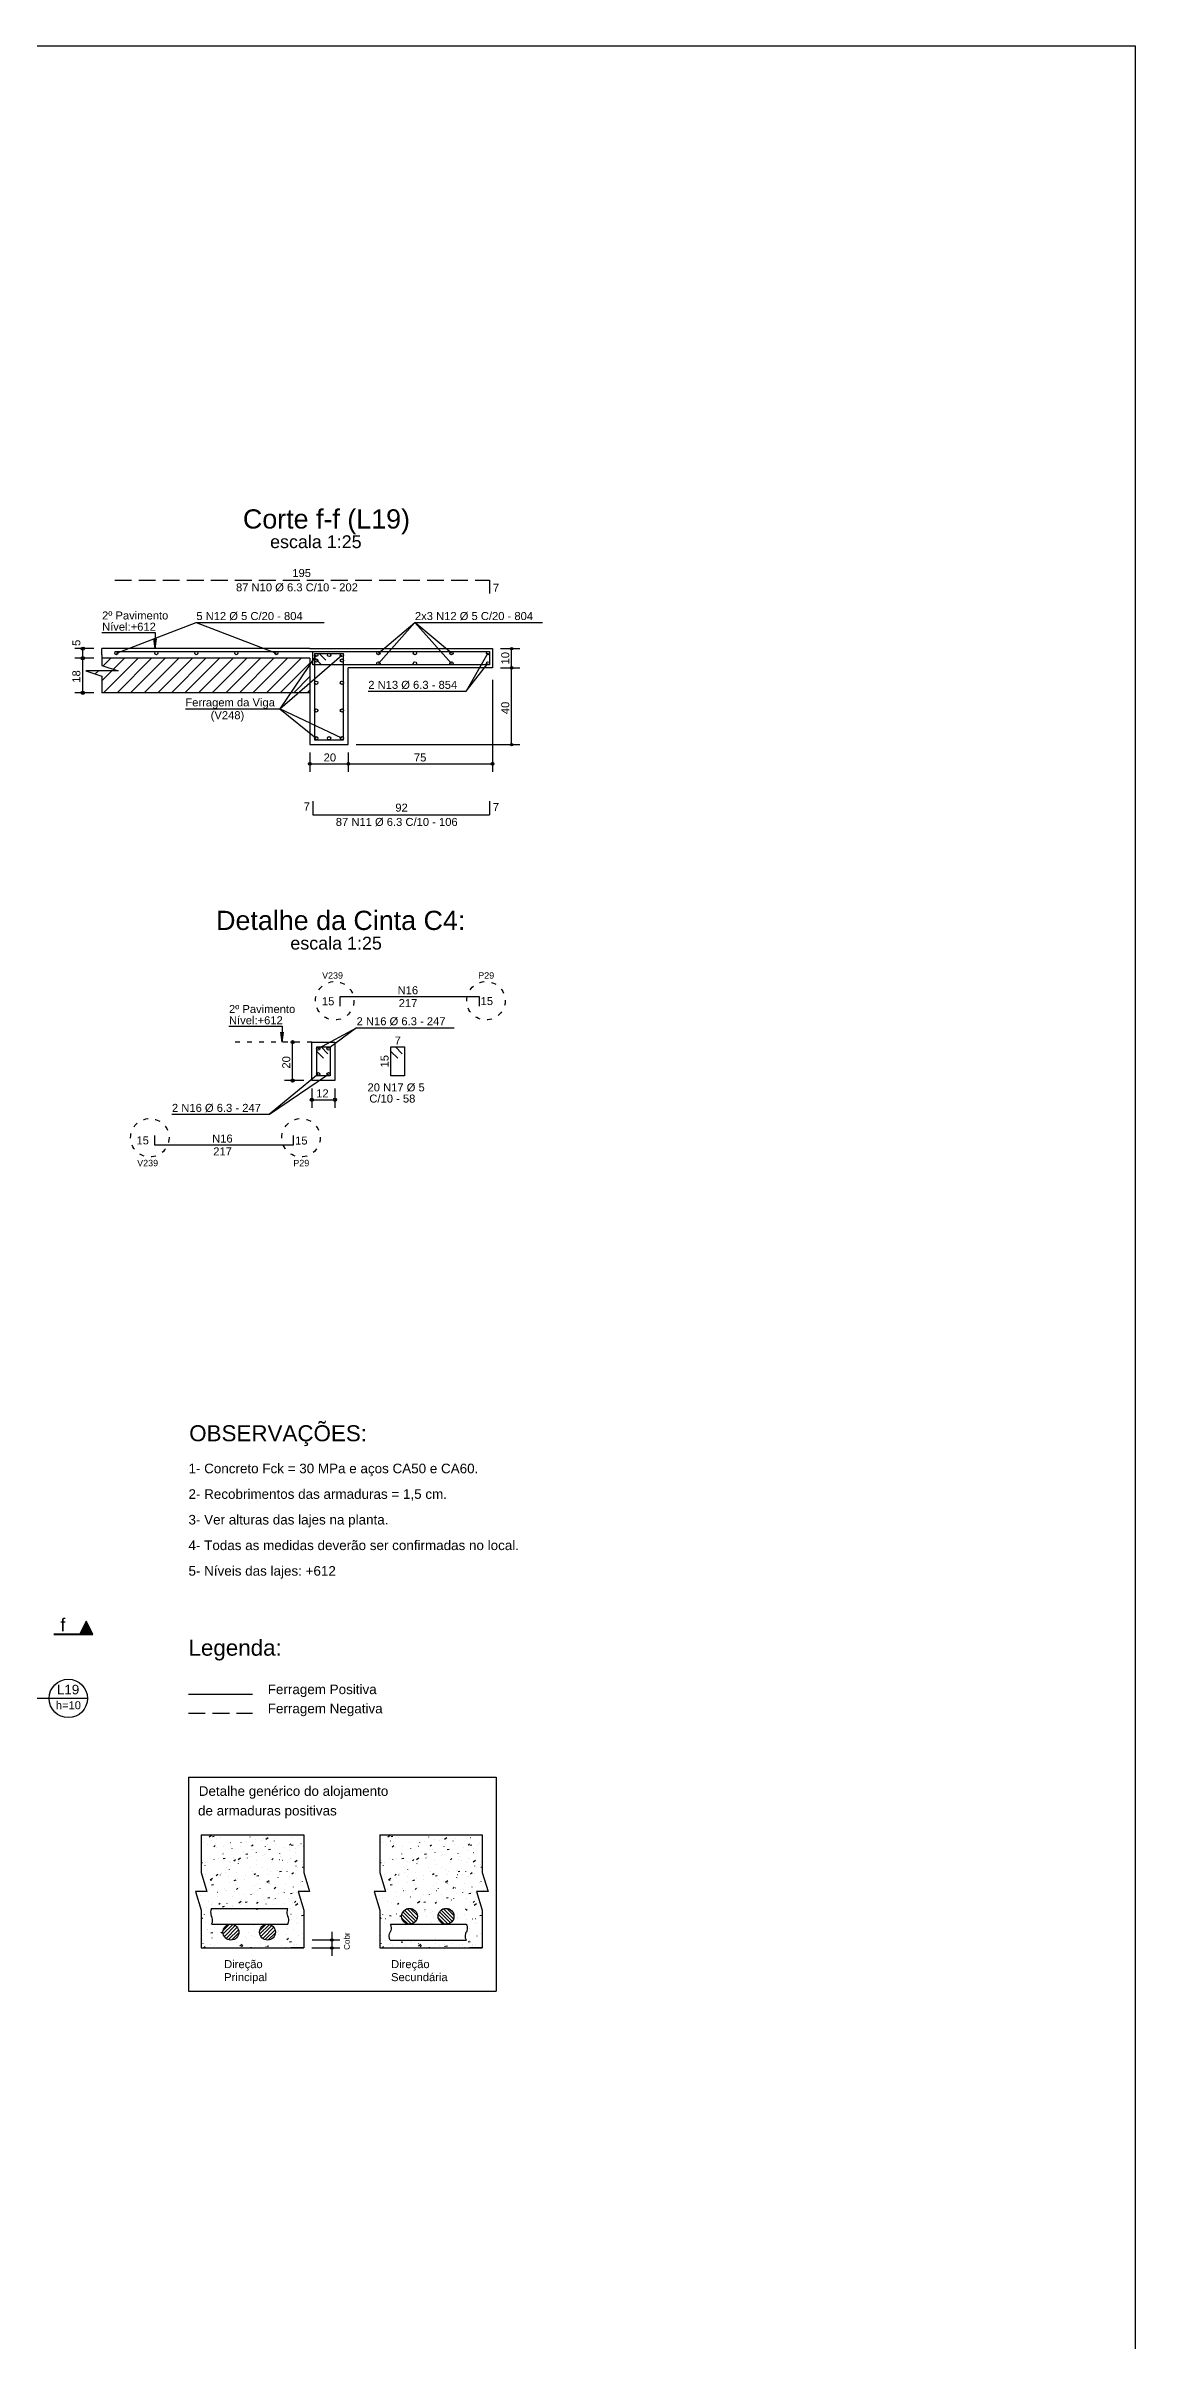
# Model space of a CAD drawing. Extents: x 544 to 914, y -40 to 56.
# Drawn here: x 891.58 to 914.25, y 8.26 to 56.04 of the extents above; entities that cross this region are included whole.
import ezdxf

# ---------------------------------------------------------------- set-up
doc = ezdxf.new("R2010")
doc.units = 0
doc.header["$LTSCALE"] = 0.5
doc.header["$MEASUREMENT"] = 0
doc.linetypes.add('ESTILO_TQS_0001', pattern=[1, 0.7, -0.3])
doc.linetypes.add('ESTILO_TQS_0002', pattern=[0.4, 0.1, -0.3])
doc.layers.get('0').update_dxf_attribs({"linetype": 'CONTINUOUS'})
for name, color, linetype in [('2', 1, 'CONTINUOUS'), ('3', 1, 'CONTINUOUS'), ('6', 6, 'CONTINUOUS')]:
    doc.layers.add(name, color=color, linetype=linetype)
doc.styles.add('TQS_ARIAL', font='arial.ttf')

msp = doc.modelspace()

# ---------------------------------------------------------------- linework, layer by layer
msp.add_lwpolyline([(783.812, 56.041), (914.246, 56.041), (914.246, -39.528), (783.812, -39.528)], close=True)
at = {"layer": '2', "linetype": 'Continuous'}
for p, q in [((893.043, 43.394), (894.707, 44.032)), ((894.707, 44.032), (897.365, 44.032)), ((894.707, 44.032), (896.371, 43.394)), ((898.497, 43.394), (899.257, 44.032)), ((899.257, 44.032), (898.497, 43.18)), ((899.257, 44.032), (901.915, 44.032)), ((900.017, 43.394), (899.257, 44.032)), ((899.257, 44.032), (900.017, 43.18)), ((892.577, 43.487), (892.177, 43.487)), ((892.343, 43.287), (892.343, 43.487)), ((897.07, 43.487), (892.743, 43.487)), ((892.743, 43.36), (892.743, 43.487)), ((897.07, 43.487), (897.87, 43.487)), ((897.87, 43.487), (900.87, 43.487)), ((900.87, 43.487), (900.87, 43.087)), ((901.037, 43.487), (901.437, 43.487)), ((901.27, 43.087), (901.27, 43.487)), ((892.577, 43.287), (892.177, 43.287)), ((892.343, 42.567), (892.343, 43.287)), ((892.604, 42.962), (892.668, 43.027)), ((897.07, 43.287), (892.743, 43.287)), ((892.743, 42.819), (892.951, 43.027)), ((892.77, 43.129), (892.928, 43.287)), ((892.774, 42.567), (893.494, 43.287)), ((892.983, 43.058), (893.211, 43.287)), ((893.057, 42.567), (893.777, 43.287)), ((893.34, 42.567), (894.06, 43.287)), ((893.623, 42.567), (894.343, 43.287)), ((893.905, 42.567), (894.625, 43.287)), ((894.188, 42.567), (894.908, 43.287)), ((894.471, 42.567), (895.191, 43.287)), ((894.754, 42.567), (895.474, 43.287)), ((895.037, 42.567), (895.757, 43.287)), ((895.32, 42.567), (896.04, 43.287)), ((895.603, 42.567), (896.323, 43.287)), ((895.885, 42.567), (896.605, 43.287)), ((896.168, 42.567), (896.888, 43.287)), ((897.203, 43.354), (896.443, 42.234)), ((896.443, 42.234), (897.737, 43.354)), ((896.451, 42.567), (897.07, 43.186)), ((897.07, 43.287), (897.07, 41.487)), ((900.87, 43.087), (897.87, 43.087)), ((897.87, 41.487), (897.87, 43.087)), ((900.777, 43.394), (900.322, 42.599)), ((900.322, 42.599), (900.777, 43.18)), ((901.037, 43.087), (901.437, 43.087)), ((901.27, 41.487), (901.27, 43.087)), ((892.577, 42.567), (892.177, 42.567)), ((892.743, 42.694), (892.743, 42.567)), ((897.07, 42.567), (892.743, 42.567)), ((896.734, 42.567), (897.07, 42.903)), ((897.017, 42.567), (897.07, 42.62)), ((898.286, 42.599), (900.322, 42.599)), ((900.87, 42.84), (900.87, 40.92)), ((894.479, 42.234), (896.443, 42.234)), ((896.443, 42.234), (897.203, 41.62)), ((897.737, 41.62), (896.443, 42.234)), ((897.07, 41.487), (897.87, 41.487)), ((897.07, 41.32), (897.07, 40.92)), ((897.87, 41.32), (897.87, 40.92)), ((898.037, 41.487), (901.437, 41.487)), ((897.07, 41.087), (897.87, 41.087)), ((897.87, 41.087), (900.87, 41.087)), ((897.245, 35.157), (898.043, 35.592)), ((898.043, 35.592), (897.459, 35.157)), ((898.043, 35.592), (900.076, 35.592)), ((896.712, 34.49), (896.712, 35.29)), ((897.245, 34.623), (896.233, 33.788)), ((896.233, 33.788), (897.459, 34.623)), ((896.945, 34.49), (896.545, 34.49)), ((897.112, 34.323), (897.112, 33.923)), ((897.112, 34.09), (897.592, 34.09)), ((897.592, 34.323), (897.592, 33.923)), ((894.2, 33.788), (896.233, 33.788)), ((891.642, 21.621), (890.183, 21.621)), ((894.544, 19.978), (900.947, 19.978)), ((894.544, 19.978), (894.544, 15.522)), ((900.947, 19.978), (900.947, 15.522)), ((894.81, 18.78), (896.943, 18.78)), ((894.81, 18.78), (894.81, 17.995)), ((894.81, 18.7), (894.81, 18.7)), ((894.975, 18.74), (895.023, 18.776)), ((895.028, 18.656), (895.029, 18.656)), ((895.042, 18.745), (895.081, 18.753)), ((895.134, 18.694), (895.134, 18.695)), ((895.204, 18.726), (895.205, 18.727)), ((895.536, 18.769), (895.536, 18.769)), ((895.742, 18.645), (895.742, 18.646)), ((895.83, 18.735), (895.83, 18.736)), ((895.844, 18.779), (895.845, 18.779)), ((895.947, 18.677), (895.948, 18.677)), ((896.061, 18.671), (896.062, 18.672)), ((896.11, 18.713), (896.11, 18.713)), ((896.156, 18.691), (896.204, 18.726)), ((896.337, 18.651), (896.337, 18.652)), ((896.382, 18.698), (896.382, 18.699)), ((896.525, 18.769), (896.525, 18.77)), ((896.701, 18.724), (896.701, 18.724)), ((896.943, 18.78), (896.943, 17.995)), ((898.526, 18.78), (900.659, 18.78)), ((898.526, 18.78), (898.526, 17.995)), ((898.526, 18.7), (898.526, 18.7)), ((898.691, 18.74), (898.74, 18.776)), ((898.744, 18.656), (898.745, 18.656)), ((898.759, 18.745), (898.798, 18.753)), ((898.85, 18.694), (898.851, 18.695)), ((898.921, 18.726), (898.921, 18.727)), ((899.252, 18.769), (899.253, 18.769)), ((899.458, 18.645), (899.459, 18.646)), ((899.546, 18.735), (899.546, 18.736)), ((899.561, 18.779), (899.561, 18.779)), ((899.663, 18.677), (899.664, 18.677)), ((899.778, 18.671), (899.778, 18.672)), ((899.826, 18.713), (899.827, 18.713)), ((899.872, 18.691), (899.921, 18.726)), ((900.053, 18.651), (900.053, 18.652)), ((900.098, 18.698), (900.098, 18.699)), ((900.241, 18.769), (900.241, 18.77)), ((900.417, 18.724), (900.418, 18.724)), ((900.659, 18.78), (900.659, 17.995)), ((894.81, 18.62), (894.81, 18.62)), ((894.81, 18.608), (894.81, 18.608)), ((894.81, 18.608), (894.81, 18.608)), ((894.81, 18.608), (894.81, 18.608)), ((894.81, 18.603), (894.81, 18.603)), ((894.81, 18.603), (894.81, 18.603)), ((894.81, 18.509), (894.81, 18.509)), ((894.81, 18.509), (894.81, 18.509)), ((894.81, 18.425), (894.81, 18.425)), ((894.81, 18.425), (894.81, 18.425)), ((894.81, 18.311), (894.81, 18.311)), ((894.81, 18.242), (894.81, 18.242)), ((894.81, 18.242), (894.81, 18.242)), ((894.81, 18.212), (894.81, 18.212)), ((894.81, 18.199), (894.837, 18.205)), ((894.81, 18.197), (894.81, 18.197)), ((894.81, 18.197), (894.81, 18.197)), ((894.843, 18.256), (894.844, 18.256)), ((894.865, 18.62), (894.866, 18.62)), ((894.901, 18.201), (894.901, 18.201)), ((894.946, 18.576), (894.946, 18.577)), ((895.011, 18.287), (895.012, 18.287)), ((895.07, 18.53), (895.101, 18.555)), ((895.077, 18.263), (895.077, 18.264)), ((895.102, 18.593), (895.102, 18.593)), ((895.128, 18.523), (895.129, 18.523)), ((895.164, 18.283), (895.164, 18.283)), ((895.266, 18.416), (895.267, 18.417)), ((895.266, 18.381), (895.266, 18.382)), ((895.269, 18.289), (895.309, 18.296)), ((895.273, 18.528), (895.274, 18.528)), ((895.39, 18.222), (895.391, 18.223)), ((895.421, 18.618), (895.422, 18.619)), ((895.423, 18.195), (895.423, 18.195)), ((895.454, 18.499), (895.454, 18.5)), ((895.483, 18.308), (895.484, 18.309)), ((895.49, 18.24), (895.521, 18.266)), ((895.575, 18.266), (895.623, 18.301)), ((895.584, 18.179), (895.584, 18.18)), ((895.585, 18.231), (895.586, 18.231)), ((895.607, 18.232), (895.607, 18.232)), ((895.618, 18.545), (895.619, 18.545)), ((895.642, 18.617), (895.642, 18.618)), ((895.685, 18.436), (895.685, 18.436)), ((895.74, 18.38), (895.78, 18.388)), ((895.772, 18.297), (895.772, 18.298)), ((895.804, 18.335), (895.804, 18.336)), ((895.834, 18.554), (895.835, 18.554)), ((895.848, 18.472), (895.848, 18.472)), ((895.858, 18.549), (895.888, 18.575)), ((895.906, 18.469), (895.907, 18.47)), ((895.952, 18.247), (895.952, 18.247)), ((895.96, 18.415), (895.961, 18.416)), ((895.968, 18.159), (895.969, 18.16)), ((896.093, 18.343), (896.094, 18.344)), ((896.123, 18.361), (896.124, 18.362)), ((896.149, 18.533), (896.149, 18.534)), ((896.179, 18.569), (896.18, 18.569)), ((896.212, 18.472), (896.251, 18.479)), ((896.278, 18.26), (896.308, 18.286)), ((896.278, 18.208), (896.279, 18.209)), ((896.355, 18.584), (896.356, 18.585)), ((896.441, 18.268), (896.442, 18.268)), ((896.444, 18.388), (896.444, 18.389)), ((896.467, 18.326), (896.467, 18.327)), ((896.504, 18.252), (896.505, 18.252)), ((896.546, 18.522), (896.546, 18.522)), ((896.608, 18.212), (896.608, 18.212)), ((896.645, 18.568), (896.676, 18.594)), ((896.655, 18.444), (896.655, 18.445)), ((896.658, 18.278), (896.658, 18.278)), ((896.667, 18.288), (896.668, 18.288)), ((896.669, 18.59), (896.67, 18.591)), ((896.683, 18.563), (896.722, 18.571)), ((896.755, 18.216), (896.804, 18.252)), ((896.763, 18.414), (896.763, 18.414)), ((896.767, 18.493), (896.767, 18.493)), ((896.843, 18.562), (896.843, 18.563)), ((896.885, 18.6), (896.886, 18.6)), ((896.912, 18.159), (896.913, 18.16)), ((896.923, 18.232), (896.924, 18.233)), ((896.929, 18.529), (896.93, 18.529)), ((898.526, 18.62), (898.526, 18.62)), ((898.526, 18.608), (898.526, 18.608)), ((898.526, 18.608), (898.526, 18.608)), ((898.526, 18.608), (898.526, 18.608)), ((898.526, 18.603), (898.526, 18.603)), ((898.526, 18.603), (898.526, 18.603)), ((898.526, 18.509), (898.526, 18.509)), ((898.526, 18.509), (898.526, 18.509)), ((898.526, 18.425), (898.526, 18.425)), ((898.526, 18.425), (898.526, 18.425)), ((898.526, 18.311), (898.526, 18.311)), ((898.526, 18.242), (898.526, 18.242)), ((898.526, 18.242), (898.526, 18.242)), ((898.526, 18.212), (898.526, 18.212)), ((898.526, 18.199), (898.554, 18.205)), ((898.526, 18.197), (898.526, 18.197)), ((898.526, 18.197), (898.526, 18.197)), ((898.56, 18.256), (898.56, 18.256)), ((898.582, 18.62), (898.582, 18.62)), ((898.617, 18.201), (898.618, 18.201)), ((898.662, 18.576), (898.662, 18.577)), ((898.728, 18.287), (898.728, 18.287)), ((898.786, 18.53), (898.817, 18.555)), ((898.794, 18.263), (898.794, 18.264)), ((898.818, 18.593), (898.819, 18.593)), ((898.845, 18.523), (898.845, 18.523)), ((898.88, 18.283), (898.881, 18.283)), ((898.982, 18.381), (898.982, 18.382)), ((898.983, 18.416), (898.983, 18.417)), ((898.986, 18.289), (899.025, 18.296)), ((898.99, 18.528), (898.99, 18.528)), ((899.106, 18.222), (899.107, 18.223)), ((899.138, 18.618), (899.138, 18.619)), ((899.139, 18.195), (899.14, 18.195)), ((899.17, 18.499), (899.17, 18.5)), ((899.2, 18.308), (899.2, 18.309)), ((899.206, 18.24), (899.237, 18.266)), ((899.291, 18.266), (899.339, 18.301)), ((899.3, 18.179), (899.301, 18.18)), ((899.302, 18.231), (899.302, 18.231)), ((899.323, 18.232), (899.324, 18.232)), ((899.334, 18.545), (899.335, 18.545)), ((899.358, 18.617), (899.358, 18.618)), ((899.401, 18.436), (899.402, 18.436)), ((899.457, 18.38), (899.496, 18.388)), ((899.489, 18.297), (899.489, 18.298)), ((899.52, 18.335), (899.52, 18.336)), ((899.551, 18.554), (899.551, 18.554)), ((899.564, 18.472), (899.565, 18.472)), ((899.574, 18.549), (899.605, 18.575)), ((899.623, 18.469), (899.623, 18.47)), ((899.668, 18.247), (899.669, 18.247)), ((899.677, 18.415), (899.677, 18.416)), ((899.684, 18.159), (899.685, 18.16)), ((899.809, 18.343), (899.81, 18.344)), ((899.839, 18.361), (899.84, 18.362)), ((899.865, 18.533), (899.865, 18.534)), ((899.896, 18.569), (899.896, 18.569)), ((899.928, 18.472), (899.967, 18.479)), ((899.994, 18.26), (900.025, 18.286)), ((899.995, 18.208), (899.995, 18.209)), ((900.072, 18.584), (900.072, 18.585)), ((900.157, 18.268), (900.158, 18.268)), ((900.16, 18.388), (900.16, 18.389)), ((900.183, 18.326), (900.183, 18.327)), ((900.221, 18.252), (900.221, 18.252)), ((900.262, 18.522), (900.263, 18.522)), ((900.324, 18.212), (900.325, 18.212)), ((900.362, 18.568), (900.392, 18.594)), ((900.371, 18.444), (900.371, 18.445)), ((900.374, 18.278), (900.375, 18.278)), ((900.383, 18.288), (900.384, 18.288)), ((900.385, 18.59), (900.386, 18.591)), ((900.399, 18.563), (900.438, 18.571)), ((900.472, 18.216), (900.52, 18.252)), ((900.479, 18.414), (900.48, 18.414)), ((900.483, 18.493), (900.484, 18.493)), ((900.559, 18.562), (900.559, 18.563)), ((900.602, 18.6), (900.602, 18.6)), ((900.629, 18.159), (900.629, 18.16)), ((900.64, 18.232), (900.64, 18.233)), ((900.646, 18.529), (900.646, 18.529)), ((894.81, 18.059), (894.81, 18.059)), ((894.81, 18.059), (894.81, 18.059)), ((894.81, 18.059), (894.81, 18.059)), ((894.81, 17.995), (894.929, 17.602)), ((894.843, 17.886), (894.843, 17.886)), ((894.843, 17.886), (894.843, 17.886)), ((894.843, 17.886), (894.843, 17.886)), ((894.844, 17.884), (894.844, 17.884)), ((894.844, 17.884), (894.844, 17.884)), ((894.844, 17.884), (894.844, 17.884)), ((894.847, 17.871), (894.847, 17.871)), ((894.851, 17.858), (894.851, 17.858)), ((894.851, 17.858), (894.851, 17.858)), ((894.851, 17.858), (894.851, 17.858)), ((894.881, 17.759), (894.881, 17.759)), ((894.888, 17.736), (894.888, 17.736)), ((894.889, 18.145), (894.889, 18.146)), ((894.895, 17.715), (894.895, 17.715)), ((894.896, 17.712), (894.896, 17.712)), ((894.896, 17.712), (894.896, 17.712)), ((894.896, 17.712), (894.896, 17.712)), ((894.898, 17.713), (894.899, 17.713)), ((894.905, 17.946), (894.906, 17.946)), ((894.993, 17.841), (895.042, 17.876)), ((895.02, 17.825), (895.02, 17.826)), ((895.025, 17.74), (895.065, 17.748)), ((895.061, 17.749), (895.061, 17.749)), ((895.122, 17.932), (895.153, 17.958)), ((895.16, 17.954), (895.161, 17.954)), ((895.162, 17.9), (895.163, 17.9)), ((895.208, 17.943), (895.208, 17.944)), ((895.226, 17.973), (895.226, 17.973)), ((895.323, 17.99), (895.324, 17.99)), ((895.328, 18.106), (895.329, 18.107)), ((895.379, 17.91), (895.38, 17.91)), ((895.39, 17.797), (895.391, 17.797)), ((895.396, 18.061), (895.396, 18.062)), ((895.496, 17.832), (895.536, 17.84)), ((895.526, 17.736), (895.526, 17.737)), ((895.545, 17.999), (895.546, 17.999)), ((895.568, 17.861), (895.569, 17.862)), ((895.607, 17.689), (895.608, 17.689)), ((895.714, 17.854), (895.714, 17.855)), ((895.724, 17.925), (895.725, 17.925)), ((895.831, 18.102), (895.831, 18.103)), ((895.866, 18.026), (895.866, 18.026)), ((895.902, 17.972), (895.902, 17.973)), ((895.91, 17.951), (895.941, 17.977)), ((895.928, 17.716), (895.928, 17.716)), ((895.968, 17.924), (896.007, 17.931)), ((895.98, 17.77), (895.98, 17.77)), ((896.03, 17.849), (896.03, 17.85)), ((896.09, 18.09), (896.09, 18.091)), ((896.142, 17.806), (896.143, 17.806)), ((896.174, 17.791), (896.223, 17.826)), ((896.185, 18.051), (896.185, 18.052)), ((896.213, 17.946), (896.214, 17.946)), ((896.222, 17.777), (896.222, 17.778)), ((896.242, 18.011), (896.243, 18.011)), ((896.247, 17.741), (896.247, 17.742)), ((896.33, 17.662), (896.361, 17.688)), ((896.405, 18.047), (896.405, 18.047)), ((896.41, 17.895), (896.41, 17.896)), ((896.43, 17.956), (896.431, 17.956)), ((896.439, 18.015), (896.478, 18.023)), ((896.505, 18.078), (896.506, 18.079)), ((896.562, 17.762), (896.563, 17.762)), ((896.598, 18.013), (896.598, 18.014)), ((896.65, 17.918), (896.651, 17.919)), ((896.698, 17.971), (896.728, 17.996)), ((896.728, 17.693), (896.729, 17.694)), ((896.775, 17.971), (896.776, 17.971)), ((896.786, 18.131), (896.786, 18.132)), ((896.821, 18.099), (896.821, 18.099)), ((896.878, 17.782), (896.878, 17.783)), ((896.91, 18.107), (896.943, 18.113)), ((896.917, 17.811), (896.917, 17.812)), ((896.943, 17.995), (897.062, 17.602)), ((898.526, 18.059), (898.526, 18.059)), ((898.526, 18.059), (898.526, 18.059)), ((898.526, 18.059), (898.526, 18.059)), ((898.526, 17.995), (898.645, 17.602)), ((898.559, 17.886), (898.559, 17.886)), ((898.559, 17.886), (898.559, 17.886)), ((898.559, 17.886), (898.559, 17.886)), ((898.56, 17.884), (898.56, 17.884)), ((898.56, 17.884), (898.56, 17.884)), ((898.56, 17.884), (898.56, 17.884)), ((898.564, 17.871), (898.564, 17.871)), ((898.568, 17.858), (898.568, 17.858)), ((898.568, 17.858), (898.568, 17.858)), ((898.568, 17.858), (898.568, 17.858)), ((898.598, 17.759), (898.598, 17.759)), ((898.605, 17.736), (898.605, 17.736)), ((898.606, 18.145), (898.606, 18.146)), ((898.611, 17.715), (898.611, 17.715)), ((898.612, 17.712), (898.612, 17.712)), ((898.612, 17.712), (898.612, 17.712)), ((898.612, 17.712), (898.612, 17.712)), ((898.614, 17.713), (898.615, 17.713)), ((898.622, 17.946), (898.622, 17.946)), ((898.71, 17.841), (898.758, 17.876)), ((898.736, 17.825), (898.736, 17.826)), ((898.742, 17.74), (898.781, 17.748)), ((898.777, 17.749), (898.778, 17.749)), ((898.839, 17.932), (898.869, 17.958)), ((898.877, 17.954), (898.877, 17.954)), ((898.879, 17.9), (898.879, 17.9)), ((898.924, 17.943), (898.924, 17.944)), ((898.942, 17.973), (898.943, 17.973)), ((899.039, 17.99), (899.04, 17.99)), ((899.045, 18.106), (899.045, 18.107)), ((899.095, 17.91), (899.096, 17.91)), ((899.106, 17.797), (899.107, 17.797)), ((899.112, 18.061), (899.112, 18.062)), ((899.213, 17.832), (899.252, 17.84)), ((899.242, 17.736), (899.242, 17.737)), ((899.262, 17.999), (899.262, 17.999)), ((899.285, 17.861), (899.285, 17.862)), ((899.323, 17.689), (899.324, 17.689)), ((899.43, 17.854), (899.43, 17.855)), ((899.44, 17.925), (899.441, 17.925)), ((899.547, 18.102), (899.548, 18.103)), ((899.582, 18.026), (899.582, 18.026)), ((899.618, 17.972), (899.619, 17.973)), ((899.626, 17.951), (899.657, 17.977)), ((899.644, 17.716), (899.644, 17.716)), ((899.684, 17.924), (899.723, 17.931)), ((899.696, 17.77), (899.697, 17.77)), ((899.746, 17.849), (899.747, 17.85)), ((899.807, 18.09), (899.807, 18.091)), ((899.859, 17.806), (899.859, 17.806)), ((899.891, 17.791), (899.939, 17.826)), ((899.901, 18.051), (899.902, 18.052)), ((899.93, 17.946), (899.93, 17.946)), ((899.938, 17.777), (899.938, 17.778)), ((899.958, 18.011), (899.959, 18.011)), ((899.963, 17.741), (899.964, 17.742)), ((900.046, 17.662), (900.077, 17.688)), ((900.121, 18.047), (900.122, 18.047)), ((900.126, 17.895), (900.126, 17.896)), ((900.146, 17.956), (900.147, 17.956)), ((900.155, 18.015), (900.194, 18.023)), ((900.222, 18.078), (900.222, 18.079)), ((900.279, 17.762), (900.279, 17.762)), ((900.314, 18.013), (900.314, 18.014)), ((900.366, 17.918), (900.367, 17.919)), ((900.414, 17.971), (900.445, 17.996)), ((900.445, 17.693), (900.445, 17.694)), ((900.491, 17.971), (900.492, 17.971)), ((900.502, 18.131), (900.503, 18.132)), ((900.537, 18.099), (900.538, 18.099)), ((900.594, 17.782), (900.595, 17.783)), ((900.626, 18.107), (900.659, 18.113)), ((900.633, 17.811), (900.633, 17.812)), ((900.659, 17.995), (900.779, 17.602)), ((894.929, 17.602), (894.691, 17.602)), ((894.691, 17.602), (894.81, 17.209)), ((894.698, 17.576), (894.698, 17.576)), ((894.701, 17.568), (894.701, 17.568)), ((894.701, 17.568), (894.701, 17.568)), ((894.701, 17.568), (894.701, 17.568)), ((894.724, 17.491), (894.724, 17.491)), ((894.762, 17.368), (894.762, 17.368)), ((894.762, 17.368), (894.762, 17.368)), ((894.762, 17.368), (894.762, 17.368)), ((894.776, 17.32), (894.776, 17.32)), ((894.776, 17.32), (894.776, 17.32)), ((894.779, 17.31), (894.779, 17.31)), ((894.779, 17.31), (894.779, 17.31)), ((894.794, 17.26), (894.794, 17.26)), ((894.798, 17.508), (894.799, 17.508)), ((894.81, 17.209), (894.81, 16.424)), ((894.812, 17.434), (894.813, 17.434)), ((894.923, 17.266), (894.924, 17.266)), ((894.935, 17.578), (894.935, 17.578)), ((894.961, 17.382), (894.962, 17.383)), ((894.967, 17.636), (894.968, 17.637)), ((895.025, 17.249), (896.461, 17.249)), ((895.029, 17.326), (895.03, 17.327)), ((895.044, 17.379), (895.044, 17.38)), ((895.15, 17.5), (895.15, 17.501)), ((895.151, 17.588), (895.152, 17.588)), ((895.175, 17.334), (895.205, 17.36)), ((895.252, 17.284), (895.292, 17.292)), ((895.268, 17.281), (895.269, 17.281)), ((895.288, 17.663), (895.288, 17.663)), ((895.306, 17.62), (895.307, 17.621)), ((895.338, 17.618), (895.338, 17.619)), ((895.35, 17.353), (895.35, 17.354)), ((895.452, 17.487), (895.452, 17.487)), ((895.455, 17.288), (895.456, 17.288)), ((895.469, 17.305), (895.469, 17.306)), ((895.496, 17.603), (895.497, 17.603)), ((895.542, 17.643), (895.573, 17.668)), ((895.593, 17.366), (895.642, 17.401)), ((895.618, 17.324), (895.619, 17.324)), ((895.657, 17.423), (895.657, 17.424)), ((895.669, 17.379), (895.669, 17.379)), ((895.717, 17.529), (895.718, 17.529)), ((895.724, 17.376), (895.763, 17.383)), ((895.758, 17.302), (895.759, 17.302)), ((895.845, 17.541), (895.845, 17.542)), ((895.88, 17.565), (895.881, 17.565)), ((895.962, 17.354), (895.993, 17.379)), ((895.974, 17.312), (895.975, 17.312)), ((895.976, 17.221), (895.976, 17.222)), ((895.986, 17.624), (895.986, 17.624)), ((895.989, 17.406), (895.99, 17.406)), ((896.034, 17.659), (896.034, 17.66)), ((896.092, 17.539), (896.092, 17.54)), ((896.126, 17.436), (896.126, 17.436)), ((896.164, 17.339), (896.164, 17.34)), ((896.195, 17.467), (896.234, 17.475)), ((896.202, 17.634), (896.203, 17.634)), ((896.305, 17.426), (896.305, 17.427)), ((896.319, 17.327), (896.32, 17.327)), ((896.352, 17.457), (896.352, 17.458)), ((896.388, 17.677), (896.389, 17.678)), ((896.407, 17.56), (896.408, 17.56)), ((896.461, 17.249), (896.611, 17.249)), ((896.537, 17.345), (896.538, 17.345)), ((896.54, 17.575), (896.54, 17.576)), ((896.547, 17.649), (896.548, 17.649)), ((896.62, 17.446), (896.621, 17.447)), ((896.666, 17.559), (896.705, 17.566)), ((896.67, 17.25), (896.67, 17.251)), ((896.7, 17.381), (896.7, 17.381)), ((896.723, 17.58), (896.723, 17.581)), ((896.75, 17.373), (896.781, 17.399)), ((896.774, 17.316), (896.823, 17.352)), ((896.799, 17.586), (896.8, 17.586)), ((896.809, 17.348), (896.81, 17.348)), ((897.062, 17.602), (896.824, 17.602)), ((896.824, 17.602), (896.943, 17.209)), ((896.858, 17.368), (896.858, 17.369)), ((896.873, 17.602), (896.873, 17.602)), ((896.889, 17.602), (896.889, 17.602)), ((896.889, 17.602), (896.889, 17.602)), ((896.889, 17.602), (896.889, 17.602)), ((896.943, 17.209), (896.943, 16.424)), ((896.962, 17.622), (896.963, 17.622)), ((897.023, 17.602), (897.023, 17.602)), ((897.037, 17.67), (897.037, 17.67)), ((897.039, 17.602), (897.039, 17.602)), ((898.645, 17.602), (898.407, 17.602)), ((898.407, 17.602), (898.526, 17.209)), ((898.415, 17.576), (898.415, 17.576)), ((898.417, 17.568), (898.417, 17.568)), ((898.417, 17.568), (898.417, 17.568)), ((898.417, 17.568), (898.417, 17.568)), ((898.441, 17.491), (898.441, 17.491)), ((898.478, 17.368), (898.478, 17.368)), ((898.478, 17.368), (898.478, 17.368)), ((898.478, 17.368), (898.478, 17.368)), ((898.493, 17.32), (898.493, 17.32)), ((898.493, 17.32), (898.493, 17.32)), ((898.496, 17.31), (898.496, 17.31)), ((898.496, 17.31), (898.496, 17.31)), ((898.511, 17.26), (898.511, 17.26)), ((898.515, 17.508), (898.515, 17.508)), ((898.526, 17.209), (898.526, 16.424)), ((898.529, 17.434), (898.529, 17.434)), ((898.651, 17.578), (898.652, 17.578)), ((898.678, 17.382), (898.678, 17.383)), ((898.684, 17.636), (898.684, 17.637)), ((898.752, 17.205), (898.752, 17.206)), ((898.76, 17.379), (898.761, 17.38)), ((898.866, 17.5), (898.866, 17.501)), ((898.867, 17.588), (898.868, 17.588)), ((898.891, 17.334), (898.922, 17.36)), ((899.004, 17.663), (899.004, 17.663)), ((899.022, 17.62), (899.023, 17.621)), ((899.043, 17.214), (899.273, 16.984)), ((899.054, 17.618), (899.054, 17.619)), ((899.092, 17.24), (899.299, 17.032)), ((899.16, 17.247), (899.307, 17.101)), ((899.168, 17.487), (899.169, 17.487)), ((899.212, 17.603), (899.213, 17.603)), ((899.259, 17.643), (899.289, 17.668)), ((899.31, 17.366), (899.358, 17.401)), ((899.374, 17.423), (899.374, 17.424)), ((899.385, 17.379), (899.386, 17.379)), ((899.434, 17.529), (899.434, 17.529)), ((899.44, 17.376), (899.479, 17.383)), ((899.467, 17.216), (899.466, 17.216)), ((899.562, 17.541), (899.562, 17.542)), ((899.597, 17.565), (899.597, 17.565)), ((899.679, 17.354), (899.709, 17.379)), ((899.702, 17.624), (899.703, 17.624)), ((899.706, 17.406), (899.706, 17.406)), ((899.75, 17.659), (899.75, 17.66)), ((899.805, 17.214), (900.035, 16.984)), ((899.808, 17.539), (899.809, 17.54)), ((899.842, 17.436), (899.843, 17.436)), ((899.853, 17.24), (900.061, 17.032)), ((899.911, 17.467), (899.95, 17.475)), ((899.918, 17.634), (899.919, 17.634)), ((899.922, 17.247), (900.068, 17.101)), ((899.954, 17.253), (899.953, 17.254)), ((900.021, 17.426), (900.022, 17.427)), ((900.069, 17.457), (900.069, 17.458)), ((900.104, 17.677), (900.105, 17.678)), ((900.124, 17.56), (900.124, 17.56)), ((900.257, 17.575), (900.257, 17.576)), ((900.263, 17.649), (900.264, 17.649)), ((900.311, 17.237), (900.341, 17.211)), ((900.337, 17.446), (900.337, 17.447)), ((900.382, 17.559), (900.422, 17.566)), ((900.416, 17.381), (900.417, 17.381)), ((900.439, 17.58), (900.439, 17.581)), ((900.466, 17.373), (900.497, 17.399)), ((900.49, 17.316), (900.539, 17.352)), ((900.516, 17.586), (900.516, 17.586)), ((900.525, 17.348), (900.526, 17.348)), ((900.779, 17.602), (900.54, 17.602)), ((900.54, 17.602), (900.659, 17.209)), ((900.575, 17.368), (900.575, 17.369)), ((900.59, 17.602), (900.59, 17.602)), ((900.605, 17.602), (900.605, 17.602)), ((900.605, 17.602), (900.605, 17.602)), ((900.606, 17.602), (900.606, 17.602)), ((900.659, 17.209), (900.659, 16.424)), ((900.678, 17.622), (900.679, 17.622)), ((900.74, 17.602), (900.74, 17.602)), ((900.753, 17.67), (900.754, 17.67)), ((900.756, 17.602), (900.756, 17.602)), ((894.81, 17.198), (894.82, 17.2)), ((894.81, 17.145), (894.81, 17.145)), ((894.81, 17.145), (894.81, 17.145)), ((894.81, 17.145), (894.81, 17.145)), ((894.81, 17.028), (894.838, 17.051)), ((894.81, 17.04), (894.81, 17.04)), ((894.81, 17.04), (894.81, 17.04)), ((894.81, 17.04), (894.81, 17.04)), ((894.81, 16.962), (894.81, 16.962)), ((894.81, 16.962), (894.81, 16.962)), ((894.81, 16.962), (894.81, 16.962)), ((894.81, 16.949), (894.81, 16.949)), ((894.81, 16.949), (894.81, 16.949)), ((894.81, 16.793), (894.81, 16.793)), ((894.81, 16.779), (894.81, 16.779)), ((894.81, 16.779), (894.81, 16.779)), ((894.81, 16.779), (894.81, 16.779)), ((894.874, 17.124), (894.875, 17.125)), ((894.905, 16.951), (894.905, 16.952)), ((894.931, 16.806), (894.931, 16.806)), ((894.936, 16.814), (894.936, 16.815)), ((895.008, 16.736), (895.048, 16.743)), ((895.031, 16.919), (896.461, 16.919)), ((895.041, 16.959), (895.041, 16.959)), ((895.093, 16.842), (895.094, 16.842)), ((895.223, 16.749), (895.223, 16.75)), ((895.227, 16.736), (895.258, 16.762)), ((895.267, 16.715), (895.465, 16.914)), ((895.267, 16.79), (895.39, 16.914)), ((895.29, 16.663), (895.518, 16.89)), ((895.327, 16.624), (895.557, 16.854)), ((895.375, 16.597), (895.583, 16.805)), ((895.444, 16.59), (895.59, 16.737)), ((895.576, 16.867), (895.576, 16.867)), ((895.789, 16.754), (895.789, 16.754)), ((895.891, 16.887), (895.892, 16.888)), ((895.918, 16.779), (895.918, 16.779)), ((896.012, 16.863), (896.013, 16.863)), ((896.028, 16.715), (896.227, 16.914)), ((896.028, 16.79), (896.152, 16.914)), ((896.052, 16.663), (896.279, 16.89)), ((896.088, 16.624), (896.318, 16.854)), ((896.104, 16.774), (896.105, 16.774)), ((896.106, 16.897), (896.106, 16.897)), ((896.137, 16.597), (896.345, 16.805)), ((896.205, 16.59), (896.352, 16.737)), ((896.42, 16.794), (896.42, 16.795)), ((896.421, 16.77), (896.421, 16.77)), ((896.461, 16.919), (896.611, 16.919)), ((896.613, 16.82), (896.614, 16.82)), ((896.677, 17.13), (896.678, 17.13)), ((896.683, 17.011), (896.683, 17.011)), ((896.735, 16.815), (896.735, 16.815)), ((896.798, 17.035), (896.798, 17.035)), ((896.802, 16.938), (896.802, 16.938)), ((896.838, 16.948), (896.838, 16.949)), ((896.893, 17.102), (896.932, 17.11)), ((896.915, 16.728), (896.916, 16.728)), ((897.528, 16.757), (897.528, 16.258)), ((898.526, 17.198), (898.537, 17.2)), ((898.526, 17.145), (898.526, 17.145)), ((898.526, 17.145), (898.526, 17.145)), ((898.526, 17.145), (898.526, 17.145)), ((898.526, 17.028), (898.554, 17.051)), ((898.526, 17.04), (898.526, 17.04)), ((898.526, 17.04), (898.526, 17.04)), ((898.526, 17.04), (898.526, 17.04)), ((898.526, 16.962), (898.526, 16.962)), ((898.526, 16.962), (898.526, 16.962)), ((898.526, 16.962), (898.526, 16.962)), ((898.526, 16.949), (898.526, 16.949)), ((898.526, 16.949), (898.526, 16.949)), ((898.526, 16.793), (898.526, 16.793)), ((898.526, 16.779), (898.526, 16.779)), ((898.526, 16.779), (898.526, 16.779)), ((898.526, 16.779), (898.526, 16.779)), ((898.59, 17.124), (898.591, 17.125)), ((898.621, 16.951), (898.621, 16.952)), ((898.648, 17.032), (898.647, 17.032)), ((898.653, 17.023), (898.652, 17.023)), ((898.725, 17.102), (898.764, 17.094)), ((898.748, 16.919), (900.177, 16.919)), ((898.758, 16.879), (898.757, 16.879)), ((898.81, 16.995), (898.81, 16.996)), ((898.87, 17.131), (898.869, 17.131)), ((898.94, 17.087), (898.94, 17.088)), ((898.943, 17.101), (898.974, 17.075)), ((898.983, 17.122), (899.182, 16.924)), ((898.983, 17.047), (899.107, 16.924)), ((899.006, 17.175), (899.234, 16.947)), ((899.056, 17.124), (899.055, 17.124)), ((899.236, 17.17), (899.235, 17.17)), ((899.293, 16.97), (899.292, 16.971)), ((899.446, 17.176), (899.446, 17.177)), ((899.506, 17.083), (899.505, 17.084)), ((899.581, 17.155), (899.58, 17.155)), ((899.608, 16.95), (899.608, 16.95)), ((899.63, 17.18), (899.629, 17.18)), ((899.634, 17.058), (899.634, 17.059)), ((899.729, 16.975), (899.729, 16.975)), ((899.745, 17.122), (899.943, 16.924)), ((899.745, 17.047), (899.868, 16.924)), ((899.768, 17.175), (899.996, 16.947)), ((899.821, 17.063), (899.821, 17.063)), ((899.822, 16.94), (899.822, 16.941)), ((900.07, 17.134), (900.07, 17.134)), ((900.136, 17.042), (900.136, 17.043)), ((900.137, 17.067), (900.137, 17.067)), ((900.142, 17.135), (900.142, 17.136)), ((900.177, 16.919), (900.327, 16.919)), ((900.287, 17.124), (900.286, 17.124)), ((900.33, 17.017), (900.33, 17.018)), ((900.4, 16.826), (900.399, 16.826)), ((900.452, 17.022), (900.451, 17.023)), ((900.514, 17.035), (900.515, 17.035)), ((900.518, 16.938), (900.518, 16.938)), ((900.554, 16.948), (900.554, 16.949)), ((900.609, 17.102), (900.649, 17.11)), ((900.631, 16.728), (900.632, 16.728)), ((894.81, 16.697), (894.81, 16.697)), ((894.81, 16.65), (894.81, 16.65)), ((894.81, 16.65), (894.81, 16.65)), ((894.81, 16.636), (894.81, 16.636)), ((894.81, 16.636), (894.81, 16.636)), ((894.81, 16.596), (894.81, 16.596)), ((894.81, 16.424), (896.943, 16.424)), ((894.813, 16.636), (894.814, 16.637)), ((894.831, 16.601), (894.832, 16.601)), ((894.834, 16.681), (894.834, 16.681)), ((894.835, 16.424), (894.835, 16.424)), ((894.835, 16.424), (894.835, 16.424)), ((894.847, 16.513), (894.847, 16.514)), ((894.855, 16.424), (894.855, 16.424)), ((894.859, 16.428), (894.89, 16.454)), ((894.86, 16.424), (894.86, 16.424)), ((894.86, 16.424), (894.86, 16.424)), ((894.937, 16.424), (894.937, 16.424)), ((894.937, 16.424), (894.937, 16.424)), ((894.937, 16.424), (894.937, 16.424)), ((894.998, 16.504), (894.998, 16.505)), ((895.008, 16.424), (895.008, 16.424)), ((895.008, 16.424), (895.008, 16.424)), ((895.035, 16.631), (895.035, 16.632)), ((895.076, 16.472), (895.077, 16.472)), ((895.153, 16.706), (895.153, 16.707)), ((895.18, 16.424), (895.18, 16.424)), ((895.18, 16.424), (895.18, 16.424)), ((895.236, 16.424), (895.236, 16.424)), ((895.236, 16.424), (895.236, 16.424)), ((895.339, 16.713), (895.339, 16.713)), ((895.353, 16.425), (895.353, 16.425)), ((895.353, 16.424), (895.353, 16.424)), ((895.519, 16.667), (895.52, 16.667)), ((895.526, 16.424), (895.526, 16.424)), ((895.536, 16.424), (895.536, 16.424)), ((895.536, 16.424), (895.536, 16.424)), ((895.541, 16.543), (895.541, 16.543)), ((895.555, 16.424), (895.555, 16.424)), ((895.612, 16.466), (895.66, 16.502)), ((895.619, 16.424), (895.619, 16.424)), ((895.647, 16.447), (895.678, 16.473)), ((895.684, 16.424), (895.684, 16.424)), ((895.684, 16.424), (895.684, 16.424)), ((895.698, 16.424), (895.698, 16.424)), ((895.729, 16.661), (895.73, 16.661)), ((895.75, 16.622), (895.751, 16.622)), ((895.836, 16.424), (895.836, 16.424)), ((895.846, 16.437), (895.846, 16.438)), ((895.864, 16.682), (895.865, 16.682)), ((895.871, 16.424), (895.871, 16.424)), ((895.913, 16.658), (895.913, 16.658)), ((895.981, 16.424), (895.981, 16.424)), ((896.044, 16.424), (896.044, 16.424)), ((896.044, 16.424), (896.044, 16.424)), ((896.044, 16.424), (896.044, 16.424)), ((896.049, 16.466), (896.049, 16.466)), ((896.136, 16.424), (896.136, 16.424)), ((896.158, 16.529), (896.159, 16.529)), ((896.161, 16.457), (896.162, 16.458)), ((896.178, 16.462), (896.217, 16.47)), ((896.216, 16.424), (896.216, 16.424)), ((896.216, 16.424), (896.216, 16.424)), ((896.216, 16.424), (896.216, 16.424)), ((896.237, 16.584), (896.237, 16.584)), ((896.353, 16.704), (896.354, 16.704)), ((896.384, 16.424), (896.384, 16.424)), ((896.389, 16.424), (896.389, 16.424)), ((896.389, 16.424), (896.389, 16.424)), ((896.389, 16.424), (896.389, 16.424)), ((896.425, 16.702), (896.425, 16.702)), ((896.435, 16.424), (896.435, 16.424)), ((896.477, 16.478), (896.477, 16.478)), ((896.509, 16.424), (896.509, 16.424)), ((896.509, 16.424), (896.509, 16.424)), ((896.509, 16.424), (896.509, 16.424)), ((896.561, 16.424), (896.561, 16.424)), ((896.561, 16.424), (896.561, 16.424)), ((896.561, 16.424), (896.561, 16.424)), ((896.57, 16.713), (896.571, 16.713)), ((896.57, 16.438), (896.57, 16.438)), ((896.594, 16.601), (896.625, 16.626)), ((896.649, 16.554), (896.688, 16.562)), ((896.943, 16.424), (896.676, 16.424)), ((896.732, 16.474), (896.733, 16.474)), ((896.734, 16.424), (896.734, 16.424)), ((896.734, 16.424), (896.734, 16.424)), ((896.735, 16.424), (896.735, 16.424)), ((896.744, 16.5), (896.744, 16.5)), ((896.792, 16.498), (896.792, 16.499)), ((896.803, 16.424), (896.803, 16.424)), ((896.832, 16.679), (896.833, 16.679)), ((896.907, 16.424), (896.907, 16.424)), ((896.907, 16.424), (896.907, 16.424)), ((896.932, 16.618), (896.932, 16.618)), ((897.11, 16.424), (897.694, 16.424)), ((897.119, 16.59), (897.694, 16.59)), ((898.526, 16.697), (898.526, 16.697)), ((898.526, 16.65), (898.526, 16.65)), ((898.526, 16.65), (898.526, 16.65)), ((898.526, 16.636), (898.526, 16.636)), ((898.526, 16.636), (898.526, 16.636)), ((898.526, 16.596), (898.526, 16.596)), ((898.526, 16.424), (900.659, 16.424)), ((898.529, 16.636), (898.53, 16.637)), ((898.547, 16.601), (898.548, 16.601)), ((898.55, 16.681), (898.55, 16.681)), ((898.552, 16.424), (898.552, 16.424)), ((898.552, 16.424), (898.552, 16.424)), ((898.563, 16.513), (898.563, 16.514)), ((898.571, 16.424), (898.571, 16.424)), ((898.576, 16.428), (898.606, 16.454)), ((898.576, 16.424), (898.576, 16.424)), ((898.576, 16.424), (898.576, 16.424)), ((898.64, 16.572), (898.64, 16.572)), ((898.653, 16.424), (898.653, 16.424)), ((898.653, 16.424), (898.653, 16.424)), ((898.653, 16.424), (898.653, 16.424)), ((898.714, 16.504), (898.715, 16.505)), ((898.724, 16.424), (898.724, 16.424)), ((898.724, 16.424), (898.724, 16.424)), ((898.741, 16.588), (900.177, 16.588)), ((898.746, 16.511), (898.745, 16.511)), ((898.793, 16.472), (898.793, 16.472)), ((898.897, 16.424), (898.897, 16.424)), ((898.897, 16.424), (898.897, 16.424)), ((898.953, 16.424), (898.953, 16.424)), ((898.953, 16.424), (898.953, 16.424)), ((898.969, 16.553), (899.008, 16.546)), ((898.985, 16.557), (898.985, 16.557)), ((899.066, 16.484), (899.066, 16.484)), ((899.069, 16.425), (899.07, 16.425)), ((899.069, 16.424), (899.069, 16.424)), ((899.172, 16.55), (899.172, 16.55)), ((899.186, 16.531), (899.185, 16.532)), ((899.242, 16.424), (899.242, 16.424)), ((899.252, 16.424), (899.252, 16.424)), ((899.252, 16.424), (899.252, 16.424)), ((899.258, 16.543), (899.258, 16.543)), ((899.271, 16.424), (899.271, 16.424)), ((899.328, 16.466), (899.377, 16.502)), ((899.335, 16.513), (899.334, 16.514)), ((899.336, 16.424), (899.336, 16.424)), ((899.363, 16.447), (899.394, 16.473)), ((899.401, 16.424), (899.401, 16.424)), ((899.401, 16.424), (899.401, 16.424)), ((899.415, 16.424), (899.415, 16.424)), ((899.475, 16.535), (899.474, 16.535)), ((899.552, 16.424), (899.552, 16.424)), ((899.562, 16.437), (899.562, 16.438)), ((899.587, 16.424), (899.587, 16.424)), ((899.691, 16.526), (899.691, 16.526)), ((899.692, 16.615), (899.692, 16.616)), ((899.698, 16.424), (899.698, 16.424)), ((899.76, 16.424), (899.76, 16.424)), ((899.76, 16.424), (899.76, 16.424)), ((899.76, 16.424), (899.76, 16.424)), ((899.765, 16.466), (899.765, 16.466)), ((899.852, 16.424), (899.852, 16.424)), ((899.875, 16.529), (899.875, 16.529)), ((899.877, 16.457), (899.878, 16.458)), ((899.88, 16.497), (899.88, 16.498)), ((899.894, 16.462), (899.933, 16.47)), ((899.932, 16.424), (899.932, 16.424)), ((899.932, 16.424), (899.932, 16.424)), ((899.932, 16.424), (899.932, 16.424)), ((900.036, 16.511), (900.036, 16.511)), ((900.1, 16.424), (900.1, 16.424)), ((900.105, 16.424), (900.105, 16.424)), ((900.105, 16.424), (900.105, 16.424)), ((900.105, 16.424), (900.105, 16.424)), ((900.152, 16.424), (900.152, 16.424)), ((900.177, 16.588), (900.327, 16.588)), ((900.193, 16.478), (900.193, 16.478)), ((900.226, 16.424), (900.226, 16.424)), ((900.226, 16.424), (900.226, 16.424)), ((900.226, 16.424), (900.226, 16.424)), ((900.254, 16.493), (900.253, 16.493)), ((900.278, 16.424), (900.278, 16.424)), ((900.278, 16.424), (900.278, 16.424)), ((900.278, 16.424), (900.278, 16.424)), ((900.286, 16.438), (900.287, 16.438)), ((900.365, 16.554), (900.405, 16.562)), ((900.387, 16.586), (900.386, 16.587)), ((900.394, 16.707), (900.393, 16.707)), ((900.659, 16.424), (900.393, 16.424)), ((900.449, 16.474), (900.449, 16.474)), ((900.45, 16.424), (900.45, 16.424)), ((900.45, 16.424), (900.45, 16.424)), ((900.451, 16.424), (900.451, 16.424)), ((900.46, 16.5), (900.46, 16.5)), ((900.508, 16.498), (900.509, 16.499)), ((900.52, 16.424), (900.52, 16.424)), ((900.548, 16.679), (900.549, 16.679)), ((900.623, 16.424), (900.623, 16.424)), ((900.623, 16.424), (900.623, 16.424)), ((900.648, 16.618), (900.648, 16.618)), ((894.544, 15.522), (900.947, 15.522))]:
    msp.add_line(p, q, dxfattribs=at)
at = {"layer": '2', "linetype": 'ESTILO_TQS_0002'}
msp.add_line((897.112, 35.29), (895.385, 35.29), dxfattribs=at)
at = {"layer": '2', "linetype": 'Continuous'}
for points in [[(892.743, 43.82), (893.853, 43.82), (893.853, 43.487), (893.826, 43.692), (893.853, 43.487), (893.88, 43.692)], [(892.743, 43.36), (892.743, 43.138), (893.077, 43.027), (892.41, 43.027), (892.743, 42.916), (892.743, 42.694)], [(895.385, 35.623), (896.495, 35.623), (896.495, 35.29), (896.468, 35.495), (896.495, 35.29), (896.522, 35.495)], [(897.112, 35.29), (897.592, 35.29), (897.592, 34.49), (897.112, 34.49), (897.112, 35.29)], [(895.025, 17.249), (895.019, 17.236), (895.014, 17.224), (895.009, 17.206), (895.005, 17.177), (895.006, 17.144), (895.012, 17.116), (895.017, 17.102), (895.025, 17.084)], [(896.611, 17.249), (896.605, 17.236), (896.6, 17.224), (896.595, 17.206), (896.591, 17.177), (896.592, 17.144), (896.598, 17.116), (896.603, 17.102), (896.611, 17.084)], [(895.025, 16.919), (895.031, 16.932), (895.036, 16.944), (895.041, 16.962), (895.045, 16.991), (895.044, 17.024), (895.038, 17.052), (895.033, 17.066), (895.025, 17.084)], [(896.611, 16.919), (896.617, 16.932), (896.622, 16.944), (896.627, 16.962), (896.631, 16.991), (896.63, 17.024), (896.624, 17.052), (896.619, 17.066), (896.611, 17.084)], [(898.741, 16.588), (898.735, 16.601), (898.731, 16.614), (898.726, 16.631), (898.722, 16.661), (898.723, 16.693), (898.729, 16.721), (898.733, 16.735), (898.741, 16.753)], [(898.741, 16.919), (898.748, 16.906), (898.752, 16.893), (898.757, 16.875), (898.761, 16.846), (898.76, 16.814), (898.754, 16.785), (898.75, 16.772), (898.741, 16.753)], [(900.327, 16.588), (900.321, 16.601), (900.316, 16.614), (900.311, 16.631), (900.307, 16.661), (900.308, 16.693), (900.314, 16.721), (900.319, 16.735), (900.327, 16.753)], [(900.327, 16.919), (900.333, 16.906), (900.338, 16.893), (900.343, 16.875), (900.347, 16.846), (900.346, 16.814), (900.34, 16.785), (900.335, 16.772), (900.327, 16.753)]]:
    msp.add_lwpolyline(points, dxfattribs=at)
for centre, radius in [((892.343, 43.487), 0.0331), ((892.343, 43.487), 0.0165), ((901.27, 43.487), 0.0267), ((901.27, 43.487), 0.0133), ((892.343, 43.287), 0.0331), ((892.343, 43.287), 0.0331), ((892.343, 43.287), 0.0165), ((892.343, 43.287), 0.0165), ((893.043, 43.394), 0.0333), ((893.875, 43.394), 0.0333), ((894.707, 43.394), 0.0333), ((895.539, 43.394), 0.0333), ((896.371, 43.394), 0.0333), ((897.203, 43.354), 0.0333), ((897.203, 43.24), 0.0333), ((897.47, 43.354), 0.0333), ((897.737, 43.354), 0.0333), ((897.737, 43.24), 0.0333), ((898.497, 43.394), 0.0333), ((898.497, 43.18), 0.0333), ((899.257, 43.394), 0.0333), ((899.257, 43.18), 0.0333), ((900.017, 43.394), 0.0333), ((900.017, 43.18), 0.0333), ((900.777, 43.394), 0.0333), ((900.777, 43.18), 0.0333), ((901.27, 43.087), 0.0267), ((901.27, 43.087), 0.0267), ((901.27, 43.087), 0.0133), ((901.27, 43.087), 0.0133), ((892.343, 42.567), 0.0331), ((892.343, 42.567), 0.0165), ((897.203, 42.776), 0.0333), ((897.737, 42.776), 0.0333), ((897.203, 42.198), 0.0333), ((897.737, 42.198), 0.0333), ((897.203, 41.62), 0.0333), ((897.47, 41.62), 0.0333), ((897.737, 41.62), 0.0333), ((897.07, 41.087), 0.0267), ((897.07, 41.087), 0.0133), ((897.87, 41.087), 0.0267), ((897.87, 41.087), 0.0267), ((897.87, 41.087), 0.0133), ((897.87, 41.087), 0.0133), ((900.87, 41.087), 0.0267), ((900.87, 41.087), 0.0133), ((901.27, 41.487), 0.0267), ((901.27, 41.487), 0.0133), ((896.712, 35.29), 0.0331), ((896.712, 35.29), 0.0165), ((897.245, 35.157), 0.0333), ((897.459, 35.157), 0.0333), ((896.712, 34.49), 0.0331), ((896.712, 34.49), 0.0165), ((897.245, 34.623), 0.0333), ((897.459, 34.623), 0.0333), ((897.112, 34.09), 0.0331), ((897.112, 34.09), 0.0165), ((897.592, 34.09), 0.0331), ((897.592, 34.09), 0.0165), ((899.143, 17.084), 0.165), ((899.905, 17.084), 0.165), ((895.427, 16.753), 0.165), ((896.189, 16.753), 0.165), ((897.528, 16.59), 0.0267), ((897.528, 16.424), 0.0267), ((897.528, 16.59), 0.0133), ((897.528, 16.424), 0.0133)]:
    msp.add_circle(centre, radius, dxfattribs=at)
at = {"layer": '2', "linetype": 'ESTILO_TQS_0002'}
for centre in [(897.588, 36.153), (900.734, 36.153), (893.739, 33.299), (896.885, 33.299)]:
    msp.add_circle(centre, 0.4, dxfattribs=at)
at = {"layer": '3', "linetype": 'Continuous'}
for p, q in [((893.01, 43.427), (900.81, 43.427)), ((897.13, 43.147), (897.13, 43.427)), ((900.81, 43.147), (897.13, 43.147)), ((897.17, 43.387), (897.17, 41.587)), ((897.17, 43.387), (897.77, 43.387)), ((897.17, 43.294), (897.311, 43.152)), ((897.263, 43.387), (897.405, 43.246)), ((897.77, 41.587), (897.77, 43.387)), ((900.81, 43.427), (900.81, 43.147)), ((897.17, 41.587), (897.77, 41.587)), ((897.212, 35.097), (897.353, 34.955)), ((897.305, 35.19), (897.447, 35.049)), ((892.553, 22.957), (891.744, 22.957)), ((891.744, 22.956), (892.554, 22.956)), ((892.416, 23.232), (892.279, 22.957)), ((892.416, 23.23), (892.28, 22.957)), ((892.544, 22.977), (892.289, 22.977)), ((892.533, 22.998), (892.299, 22.998)), ((892.523, 23.02), (892.31, 23.02)), ((892.512, 23.041), (892.32, 23.041)), ((892.501, 23.062), (892.331, 23.062)), ((892.491, 23.083), (892.342, 23.083)), ((892.48, 23.105), (892.352, 23.105)), ((892.469, 23.126), (892.363, 23.126)), ((892.459, 23.147), (892.374, 23.147)), ((892.448, 23.168), (892.384, 23.168)), ((892.437, 23.19), (892.395, 23.19)), ((892.427, 23.211), (892.403, 23.211)), ((892.554, 22.956), (892.416, 23.232)), ((892.553, 22.957), (892.416, 23.23)), ((892.442, 21.621), (891.642, 21.621))]:
    msp.add_line(p, q, dxfattribs=at)
msp.add_lwpolyline([(897.212, 35.19), (897.492, 35.19), (897.492, 34.59), (897.212, 34.59), (897.212, 35.19)], dxfattribs=at)
msp.add_circle((892.042, 21.621), 0.4, dxfattribs=at)
at = {"layer": '6', "linetype": 'ESTILO_TQS_0001'}
for p, q in [((893.01, 44.914), (900.81, 44.914)), ((900.81, 44.914), (900.81, 44.634)), ((894.544, 21.311), (895.877, 21.311))]:
    msp.add_line(p, q, dxfattribs=at)
at = {"layer": '6', "linetype": 'Continuous'}
for p, q in [((897.13, 40.307), (897.13, 40.027)), ((900.81, 40.307), (900.81, 40.027)), ((897.13, 40.027), (900.81, 40.027)), ((898.758, 35.097), (898.9, 34.955)), ((898.852, 35.19), (898.993, 35.049))]:
    msp.add_line(p, q, dxfattribs=at)
for points in [[(897.699, 36.038), (897.699, 36.238), (900.592, 36.238), (900.592, 36.038)], [(898.758, 35.19), (899.038, 35.19), (899.038, 34.59), (898.758, 34.59), (898.758, 35.19)], [(893.839, 33.349), (893.839, 33.149), (896.733, 33.149), (896.733, 33.349)], [(894.544, 21.711), (895.877, 21.711)]]:
    msp.add_lwpolyline(points, dxfattribs=at)

# ---------------------------------------------------------------- texts
at = {"layer": '2', "linetype": 'Continuous', "style": 'TQS_ARIAL'}
for s, height, p in [('escala 1:25', 0.26667, (896.242, 45.58)), ('195', 0.1667, (896.705, 44.979)), ('87 N10 %%c 6.3 C/10 - 202', 0.16667, (895.533, 44.68)), ('7', 0.167, (900.879, 44.67)), ('2º Pavimento', 0.16667, (892.745, 44.094)), ('Nível:+612', 0.1667, (892.745, 43.86)), ('5 N12 %%c 5 C/20 - 804', 0.16667, (894.707, 44.082)), ('2x3 N12 %%c 5 C/20 - 804', 0.16667, (899.257, 44.082)), ('2 N13 %%c 6.3 - 854', 0.16667, (898.286, 42.649)), ('Ferragem da Viga', 0.16667, (894.479, 42.284)), ('(V248)', 0.1667, (895.006, 42.017)), ('20', 0.1667, (897.357, 41.137)), ('75', 0.1667, (899.236, 41.137)), ('7', 0.167, (896.94, 40.115)), ('92', 0.1667, (898.849, 40.092)), ('7', 0.167, (900.879, 40.105)), ('87 N11 %%c 6.3 C/10 - 106', 0.16667, (897.61, 39.794)), ('escala 1:25', 0.26667, (896.664, 37.219)), ('V239', 0.1333, (897.325, 36.613)), ('N16', 0.1667, (898.896, 36.288)), ('P29', 0.1333, (900.575, 36.613)), ('2º Pavimento', 0.16667, (895.387, 35.897)), ('Nível:+612', 0.1667, (895.387, 35.663)), ('15', 0.1667, (897.321, 36.059)), ('217', 0.1667, (898.919, 36.021)), ('15', 0.1667, (900.624, 36.063)), ('2 N16 %%c 6.3 - 247', 0.16667, (898.043, 35.642)), ('7', 0.167, (898.834, 35.24)), ('20 N17 %%c 5', 0.16667, (898.27, 34.265)), ('2 N16 %%c 6.3 - 247', 0.16667, (894.2, 33.838)), ('12', 0.1667, (897.202, 34.14)), ('C/10 - 58', 0.1667, (898.308, 34.032)), ('15', 0.1667, (893.461, 33.161)), ('N16', 0.1667, (895.036, 33.199)), ('217', 0.1667, (895.059, 32.932)), ('15', 0.1667, (896.764, 33.158)), ('V239', 0.1333, (893.476, 32.706)), ('P29', 0.1333, (896.726, 32.706)), ('OBSERVAÇÕES:', 0.33333, (894.559, 26.978)), ('1- Concreto Fck = 30 MPa e aços CA50 e CA60.', 0.2, (894.544, 26.311)), ('2- Recobrimentos das armaduras = 1,5 cm.', 0.2, (894.544, 25.778)), ('3- Ver alturas das lajes na planta.', 0.2, (894.544, 25.244)), ('4- Todas as medidas deverão ser confirmadas no local.', 0.2, (894.544, 24.711)), ('5- Níveis das lajes: +612', 0.2, (894.544, 24.178)), ('Legenda:', 0.3333, (894.544, 22.511)), ('Ferragem Positiva', 0.2, (896.194, 21.711)), ('Ferragem Negativa', 0.2, (896.194, 21.311)), ('Detalhe genérico do alojamento', 0.2, (894.758, 19.592)), ('de armaduras positivas', 0.2, (894.742, 19.184)), ('Direção ', 0.1667, (895.286, 16.004)), ('Principal', 0.1667, (895.286, 15.733)), ('Secundária', 0.1667, (898.76, 15.733)), ('Direção ', 0.1667, (898.76, 16.004))]:
    msp.add_text(s, height=height, dxfattribs=at).set_placement(p)
for s, height, p in [('5', 0.167, (892.293, 43.543)), ('18', 0.1667, (892.293, 42.777)), ('10', 0.1667, (901.22, 43.158)), ('40', 0.1667, (901.22, 42.122)), ('20', 0.1667, (896.662, 34.74)), ('15', 0.1667, (898.708, 34.764)), ('Cobr', 0.12, (897.9, 16.385))]:
    msp.add_text(s, height=height, rotation=90, dxfattribs=at).set_placement(p)
at = {"layer": '3', "linetype": 'Continuous', "style": 'TQS_ARIAL'}
for s, height, p in [('Corte f-f (L19)', 0.4, (895.677, 45.988)), ('Detalhe da Cinta C4:', 0.4, (895.119, 37.627)), ('f', 0.267, (891.877, 23.022)), ('h=10', 0.1667, (891.781, 21.396)), ('L19', 0.2, (891.804, 21.706))]:
    msp.add_text(s, height=height, dxfattribs=at).set_placement(p)

doc.saveas('drawing.dxf')
